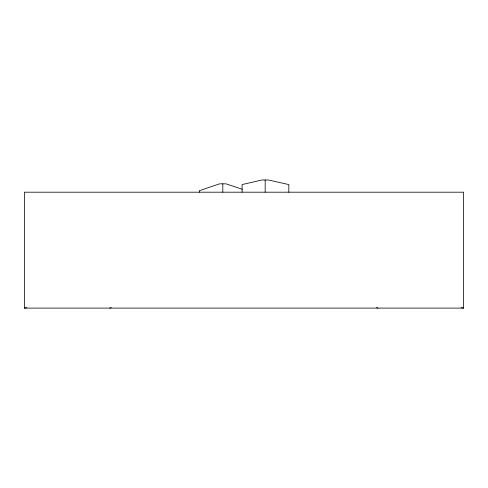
<?xml version="1.0" encoding="UTF-8"?>
<svg xmlns="http://www.w3.org/2000/svg" width="488" height="488" viewBox="0 0 488 488"><rect width="100%" height="100%" fill="white"/><g stroke="black" fill="none" stroke-linecap="round" stroke-linejoin="round"><path stroke-width="0.73" d="M109.8 308.093L111.252 307.666M24.4 308.093L463.6 308.093L463.6 192.193L24.4 192.193L24.4 308.093L26.657 307.733M461.343 307.733L463.6 308.093M376.547 307.66L378.011 308.093M242.231 189.252L226.023 183.836L219.594 183.836L199.427 190.668L199.427 192.193M288.823 192.193L288.823 184.568L268.388 179.993L261.964 179.993L242.103 184.568L242.103 192.193M265.173 179.907L265.173 192.193M222.809 183.836L222.809 192.205"/></g></svg>
